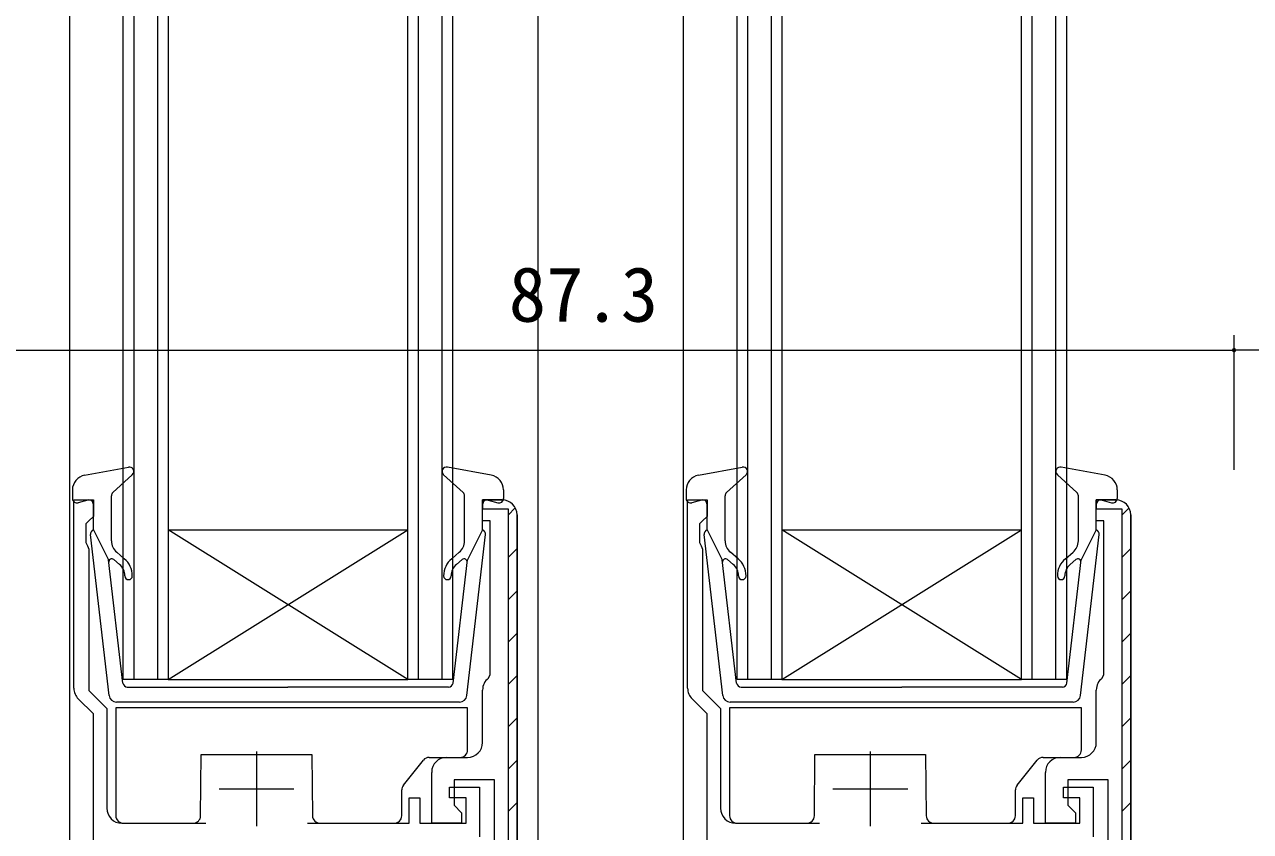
# Model space of a CAD drawing. Units: millimetres, scale not verified. Extents: x -594 to 539, y -420 to 386.
# Drawn here: x -380.3 to -298.4, y -86.2 to -32.3 of the extents above; entities that cross this region are included whole.
import ezdxf
from ezdxf.enums import TextEntityAlignment as Align

# ---------------------------------------------------------------- set-up
doc = ezdxf.new("R2010")
doc.units = ezdxf.units.MM
doc.header["$LTSCALE"] = 2
for name, color, linetype, lineweight in [('0-3_YKK_12', 2, 'Continuous', 9), ('0-5_YKK_D', 6, 'Continuous', 9), ('0-7_YKK_13', 4, 'Continuous', 9), ('0-8_YKK_11', 7, 'Continuous', 9)]:
    doc.layers.add(name, color=color, linetype=linetype, lineweight=lineweight)
doc.styles.add('ＭＳ ゴシック', font='')
doc.styles.get('ＭＳ ゴシック').set_extended_font_data('MS Gothic')

msp = doc.modelspace()

# ---------------------------------------------------------------- linework, layer by layer
at = {"layer": '0-3_YKK_12'}
for p, q in [((-377.331, 129.142), (-377.331, -137.058)), ((-346.031, 129.142), (-346.031, -90.432)), ((-336.331, 129.142), (-336.331, -137.058)), ((-373.031, 88.142), (-373.031, -76.058)), ((-371.431, -76.058), (-371.431, 88.142)), ((-354.031, 88.142), (-354.031, -76.058)), ((-352.431, -76.058), (-352.431, 88.142)), ((-332.031, 88.142), (-332.031, -76.058)), ((-330.431, -76.058), (-330.431, 88.142)), ((-313.031, 88.142), (-313.031, -76.058)), ((-311.431, -76.058), (-311.431, 88.142)), ((-370.731, -66.058), (-354.731, -66.058)), ((-370.731, -76.058), (-354.731, -66.058)), ((-354.731, -76.058), (-370.731, -66.058)), ((-329.731, -66.058), (-313.731, -66.058)), ((-329.731, -76.058), (-313.731, -66.058)), ((-313.731, -76.058), (-329.731, -66.058)), ((-370.731, -76.058), (-354.731, -76.058)), ((-329.731, -76.058), (-313.731, -76.058))]:
    msp.add_line(p, q, dxfattribs=at)
for points in [[(-373.731, -76.058), (-373.731, 88.142), (-370.731, 88.142), (-370.731, -76.058)], [(-354.731, -76.058), (-354.731, 88.142), (-351.731, 88.142), (-351.731, -76.058)], [(-332.731, -76.058), (-332.731, 88.142), (-329.731, 88.142), (-329.731, -76.058)], [(-313.731, -76.058), (-313.731, 88.142), (-310.731, 88.142), (-310.731, -76.058)]]:
    msp.add_lwpolyline(points, close=True, dxfattribs=at)
at = {"layer": '0-5_YKK_D'}
for p, q in [((-299.531, -62.058), (-299.531, -53.058)), ((-299.531, -62.058), (-299.531, -53.058)), ((-386.831, -54.058), (-299.531, -54.058)), ((-266.533, -54.058), (-299.531, -54.058))]:
    msp.add_line(p, q, dxfattribs=at)
for start, end in [(0, 180), (0, 180), (180, 0), (180, 0)]:
    msp.add_arc((-299.531, -54.058), 0.106, start, end, dxfattribs=at)
at = {"layer": '0-7_YKK_13'}
for p, q in [((-376.313, -62.409), (-373.385, -61.866)), ((-349.148, -62.409), (-352.076, -61.866)), ((-335.313, -62.409), (-332.385, -61.866)), ((-308.148, -62.409), (-311.076, -61.866)), ((-374.433, -63.572), (-373.129, -62.383)), ((-351.029, -63.572), (-352.333, -62.383)), ((-333.433, -63.572), (-332.129, -62.383)), ((-310.029, -63.572), (-311.333, -62.383)), ((-377.131, -63.392), (-377.131, -63.961)), ((-374.531, -66.795), (-374.531, -63.793)), ((-350.931, -66.795), (-350.931, -63.793)), ((-348.331, -63.392), (-348.331, -63.961)), ((-336.131, -63.392), (-336.131, -63.961)), ((-333.531, -66.795), (-333.531, -63.793)), ((-309.931, -66.795), (-309.931, -63.793)), ((-307.331, -63.392), (-307.331, -63.961)), ((-376.111, -64.072), (-376.75, -64.25)), ((-375.731, -66.061), (-375.731, -64.361)), ((-349.731, -66.061), (-349.731, -64.361)), ((-349.35, -64.072), (-348.711, -64.25)), ((-335.111, -64.072), (-335.75, -64.25)), ((-334.731, -66.061), (-334.731, -64.361)), ((-308.731, -66.061), (-308.731, -64.361)), ((-308.35, -64.072), (-307.711, -64.25)), ((-375.731, -66.061), (-374.717, -68.061)), ((-349.731, -66.061), (-350.744, -68.061)), ((-334.731, -66.061), (-333.717, -68.061)), ((-308.731, -66.061), (-309.744, -68.061)), ((-374.682, -77.119), (-375.929, -66.378)), ((-350.779, -77.119), (-349.533, -66.378)), ((-333.682, -77.119), (-334.929, -66.378)), ((-309.779, -77.119), (-308.533, -66.378)), ((-373.666, -67.986), (-374.173, -67.561)), ((-351.795, -67.986), (-351.288, -67.561)), ((-332.666, -67.986), (-333.173, -67.561)), ((-310.795, -67.986), (-310.288, -67.561)), ((-373.761, -76.296), (-374.717, -68.061)), ((-374.371, -68.047), (-373.988, -68.369)), ((-351.7, -76.296), (-350.744, -68.061)), ((-351.09, -68.047), (-351.473, -68.369)), ((-332.762, -76.296), (-333.717, -68.061)), ((-333.371, -68.047), (-332.988, -68.369)), ((-310.7, -76.296), (-309.744, -68.061)), ((-310.09, -68.047), (-310.473, -68.369)), ((-373.463, -76.561), (-362.731, -76.561)), ((-351.998, -76.561), (-362.731, -76.561)), ((-332.463, -76.561), (-321.731, -76.561)), ((-310.998, -76.561), (-321.731, -76.561)), ((-351.276, -77.561), (-374.185, -77.561)), ((-310.276, -77.561), (-333.185, -77.561)), ((-374.231, -77.958), (-374.231, -85.158)), ((-350.731, -77.958), (-374.231, -77.958)), ((-350.731, -80.758), (-350.731, -77.958)), ((-333.231, -77.958), (-333.231, -85.158)), ((-309.731, -77.958), (-333.231, -77.958)), ((-309.731, -80.758), (-309.731, -77.958)), ((-368.567, -85.162), (-368.531, -81.058)), ((-368.531, -81.058), (-361.131, -81.058)), ((-361.131, -81.058), (-361.095, -85.162)), ((-327.567, -85.162), (-327.531, -81.058)), ((-327.531, -81.058), (-320.131, -81.058)), ((-320.131, -81.058), (-320.095, -85.162)), ((-355.022, -83.121), (-353.681, -81.445)), ((-353.291, -81.258), (-351.231, -81.258)), ((-314.022, -83.121), (-312.681, -81.445)), ((-312.291, -81.258), (-310.231, -81.258)), ((-355.131, -85.158), (-355.131, -83.433)), ((-314.131, -85.158), (-314.131, -83.433)), ((-373.731, -85.658), (-369.067, -85.658)), ((-360.595, -85.658), (-355.631, -85.658)), ((-332.731, -85.658), (-328.067, -85.658)), ((-319.595, -85.658), (-314.631, -85.658))]:
    msp.add_line(p, q, dxfattribs=at)
for centre, radius, start, end in [((-373.331, -62.161), 0.3, 312.3553, 100.51213), ((-352.131, -62.161), 0.3, 79.48785, 227.64468), ((-332.331, -62.161), 0.3, 312.3553, 100.51213), ((-311.131, -62.161), 0.3, 79.48785, 227.64468), ((-376.131, -63.392), 1, 100.51213, 180), ((-349.331, -63.392), 1, 0, 79.48785), ((-335.131, -63.392), 1, 100.51213, 180), ((-308.331, -63.392), 1, 0, 79.48785), ((-374.231, -63.793), 0.3, 132.3553, 180), ((-351.231, -63.793), 0.3, 0, 47.64468), ((-333.231, -63.793), 0.3, 132.3553, 180), ((-310.231, -63.793), 0.3, 0, 47.64468), ((-376.831, -63.961), 0.3, 180, 285.56535), ((-376.031, -64.361), 0.3, 0, 105.56535), ((-349.431, -64.361), 0.3, 74.43463, 180), ((-348.631, -63.961), 0.3, 254.43463, 0), ((-335.831, -63.961), 0.3, 180, 285.56535), ((-335.031, -64.361), 0.3, 0, 105.56535), ((-308.431, -64.361), 0.3, 74.43463, 180), ((-307.631, -63.961), 0.3, 254.43463, 0), ((-375.631, -66.344), 0.3, 109.47121, 186.62088), ((-349.831, -66.344), 0.3, 353.3791, 70.52878), ((-334.631, -66.344), 0.3, 109.47121, 186.62088), ((-308.831, -66.344), 0.3, 353.3791, 70.52878), ((-373.531, -66.795), 1, 180, 229.99998), ((-351.931, -66.795), 1, 310, 0), ((-332.531, -66.795), 1, 180, 229.99998), ((-310.931, -66.795), 1, 310, 0), ((-374.5, -68.201), 0.2, 49.99998, 186.62088), ((-374.631, -69.135), 1, 0, 49.99998), ((-374.631, -69.135), 1.5, 0, 49.99998), ((-350.831, -69.135), 1.5, 130, 180), ((-350.831, -69.135), 1, 130, 180), ((-350.962, -68.201), 0.2, 353.3791, 130), ((-333.5, -68.201), 0.2, 49.99998, 186.62088), ((-333.631, -69.135), 1, 0, 49.99998), ((-333.631, -69.135), 1.5, 0, 49.99998), ((-309.831, -69.135), 1.5, 130, 180), ((-309.831, -69.135), 1, 130, 180), ((-309.962, -68.201), 0.2, 353.3791, 130), ((-373.381, -69.135), 0.25, 180, 0), ((-352.081, -69.135), 0.25, 180, 0), ((-332.381, -69.135), 0.25, 180, 0), ((-311.081, -69.135), 0.25, 180, 0), ((-373.463, -76.261), 0.3, 186.62088, 270), ((-351.998, -76.261), 0.3, 270, 353.3791), ((-332.463, -76.261), 0.3, 186.62088, 270), ((-310.998, -76.261), 0.3, 270, 353.3791), ((-374.185, -77.061), 0.5, 186.62088, 270), ((-351.276, -77.061), 0.5, 270, 353.3791), ((-333.185, -77.061), 0.5, 186.62088, 270), ((-310.276, -77.061), 0.5, 270, 353.3791), ((-351.231, -80.758), 0.5, 270, 0), ((-310.231, -80.758), 0.5, 270, 0), ((-353.291, -81.758), 0.5, 90, 141.34018), ((-312.291, -81.758), 0.5, 90, 141.34018), ((-354.631, -83.433), 0.5, 141.34018, 180), ((-313.631, -83.433), 0.5, 141.34018, 180), ((-373.731, -85.158), 0.5, 180, 270), ((-369.067, -85.158), 0.5, 270, 359.5), ((-360.595, -85.158), 0.5, 180.49998, 270), ((-355.631, -85.158), 0.5, 270, 0), ((-332.731, -85.158), 0.5, 180, 270), ((-328.067, -85.158), 0.5, 270, 359.5), ((-319.595, -85.158), 0.5, 180.49998, 270), ((-314.631, -85.158), 0.5, 270, 0)]:
    msp.add_arc(centre, radius, start, end, dxfattribs=at)
at = {"layer": '0-8_YKK_11'}
for p, q in [((-348.031, -65.075), (-347.546, -64.591)), ((-307.031, -65.075), (-306.546, -64.591)), ((-347.431, -65.058), (-347.431, -137.058)), ((-347.431, -137.058), (-347.431, -65.058)), ((-306.431, -65.058), (-306.431, -137.058)), ((-306.431, -137.058), (-306.431, -65.058)), ((-348.031, -67.904), (-347.431, -67.304)), ((-307.031, -67.904), (-306.431, -67.304)), ((-348.031, -70.732), (-347.431, -70.132)), ((-307.031, -70.732), (-306.431, -70.132)), ((-348.031, -73.561), (-347.431, -72.961)), ((-307.031, -73.561), (-306.431, -72.961)), ((-348.031, -76.389), (-347.431, -75.789)), ((-307.031, -76.389), (-306.431, -75.789)), ((-349.731, -80.258), (-349.731, -76.758)), ((-308.731, -80.258), (-308.731, -76.758)), ((-348.031, -79.218), (-347.431, -78.618)), ((-307.031, -79.218), (-306.431, -78.618)), ((-364.831, -80.858), (-364.831, -85.858)), ((-323.831, -80.858), (-323.831, -85.858)), ((-352.131, -81.258), (-350.731, -81.258)), ((-348.031, -82.046), (-347.431, -81.446)), ((-311.131, -81.258), (-309.731, -81.258)), ((-307.031, -82.046), (-306.431, -81.446)), ((-367.331, -83.358), (-362.331, -83.358)), ((-326.331, -83.358), (-321.331, -83.358)), ((-348.031, -84.874), (-347.431, -84.274)), ((-307.031, -84.874), (-306.431, -84.274)), ((-373.831, -85.658), (-368.229, -85.658)), ((-332.831, -85.658), (-327.229, -85.658))]:
    msp.add_line(p, q, dxfattribs=at)
for points in [[(-377.031, -76.644), (-377.031, -64.058), (-375.731, -64.058), (-375.731, -65.158), (-376.031, -65.458), (-376.231, -65.658), (-376.231, -66.911), (-376.131, -67.134), (-376.031, -67.358), (-376.031, -76.785), (-374.831, -77.985), (-374.831, -84.658)], [(-349.346, -75.969), (-349.231, -75.733), (-349.231, -65.458), (-349.731, -65.458), (-349.731, -64.058), (-348.431, -64.058), (-349.731, -64.058), (-349.731, -64.658), (-348.031, -64.658), (-348.031, -137.458), (-352.531, -137.458), (-352.531, -134.058), (-353.131, -134.058), (-353.131, -137.058)], [(-336.031, -76.644), (-336.031, -64.058), (-334.731, -64.058), (-334.731, -65.158), (-335.031, -65.458), (-335.231, -65.658), (-335.231, -66.911), (-335.131, -67.134), (-335.031, -67.358), (-335.031, -76.785), (-333.831, -77.985), (-333.831, -84.658)], [(-308.346, -75.969), (-308.231, -75.733), (-308.231, -65.458), (-308.731, -65.458), (-308.731, -64.058), (-307.431, -64.058), (-308.731, -64.058), (-308.731, -64.658), (-307.031, -64.658), (-307.031, -137.458), (-311.531, -137.458), (-311.531, -134.058), (-312.131, -134.058), (-312.131, -137.058)], [(-375.731, -137.058), (-375.731, -78.358), (-376.738, -77.351)], [(-334.731, -137.058), (-334.731, -78.358), (-335.738, -77.351)], [(-348.931, -87.658), (-348.931, -82.758), (-351.631, -82.758), (-351.631, -84.458), (-351.131, -84.958), (-351.131, -85.658), (-353.131, -85.658), (-353.131, -82.258)], [(-307.931, -87.658), (-307.931, -82.758), (-310.631, -82.758), (-310.631, -84.458), (-310.131, -84.958), (-310.131, -85.658), (-312.131, -85.658), (-312.131, -82.258)], [(-361.432, -85.658), (-354.631, -85.658), (-354.631, -83.958), (-353.931, -83.958), (-353.931, -85.658), (-350.831, -85.658), (-350.831, -83.958), (-351.931, -83.958), (-351.931, -83.258), (-349.931, -83.258), (-349.931, -86.558)], [(-320.432, -85.658), (-313.631, -85.658), (-313.631, -83.958), (-312.931, -83.958), (-312.931, -85.658), (-309.831, -85.658), (-309.831, -83.958), (-310.931, -83.958), (-310.931, -83.258), (-308.931, -83.258), (-308.931, -86.558)]]:
    msp.add_lwpolyline(points, dxfattribs=at)
for centre, start, end in [((-348.431, -65.058), 0, 89.99998), ((-348.431, -65.058), 0, 89.99998), ((-348.431, -65.058), 0, 89.99998), ((-307.431, -65.058), 0, 89.99998), ((-307.431, -65.058), 0, 89.99998), ((-307.431, -65.058), 0, 89.99998), ((-348.731, -76.758), 127.97987, 180.00003), ((-307.731, -76.758), 127.97987, 180.00003), ((-376.031, -76.644), 179.99997, 224.99997), ((-335.031, -76.644), 179.99997, 224.99997), ((-350.731, -80.258), 270, 359.99998), ((-309.731, -80.258), 270, 359.99998), ((-352.131, -82.258), 90, 179.99998), ((-311.131, -82.258), 90, 179.99998), ((-373.831, -84.658), 180, 269.99998), ((-332.831, -84.658), 180, 269.99998)]:
    msp.add_arc(centre, 1, start, end, dxfattribs=at)

# ---------------------------------------------------------------- texts
at = {"layer": '0-5_YKK_D', "color": 4, "style": 'ＭＳ ゴシック'}
msp.add_text('87.3', height=3.666, dxfattribs=at).set_placement((-347.981, -53.258), align=Align.BOTTOM_LEFT)

doc.saveas('drawing.dxf')
